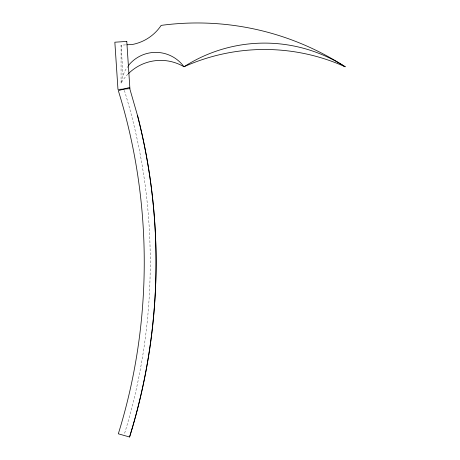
<?xml version="1.0" encoding="UTF-8"?>
<svg xmlns="http://www.w3.org/2000/svg" width="460" height="460" viewBox="0 0 460 460"><rect width="100%" height="100%" fill="white"/><g stroke="black" fill="none" stroke-linecap="round" stroke-linejoin="round"><path stroke-width="0.34" stroke-dasharray="2.3 1.72" d="M127.949 74.112A45.833 45.833 0 0 0 121.06 83.133L122.573 76.343L125.402 69.989L128.386 65.797M121.06 83.133L121.06 45.189L126.995 44.798M121.06 45.189L123.05 75.273M124.384 90.413A583.412 583.412 0 0 1 124.177 434.729"/><path stroke-width="0.69" d="M128.386 65.797L129.432 64.325A34.925 34.925 0 0 1 183.988 66.769A149.011 149.011 0 0 1 345.149 66.769A271.423 271.423 0 0 0 161.161 25.386A44.723 44.723 0 0 1 132.71 44.419L126.995 44.798M128.823 87.67L118.318 90.649C152.892 201.601 152.892 322.857 118.318 433.809L129.565 437A589.093 589.093 0 0 0 137.586 115.793L129.432 87.498M345.149 66.769A196.518 196.518 0 0 0 183.988 66.769A45.833 45.833 0 0 0 128.421 73.64M137.574 115.793A589.087 589.087 0 0 1 129.565 437M126.782 41.423L114.85 42.211L117.973 89.441L129.904 88.653L126.776 41.423"/></g></svg>
